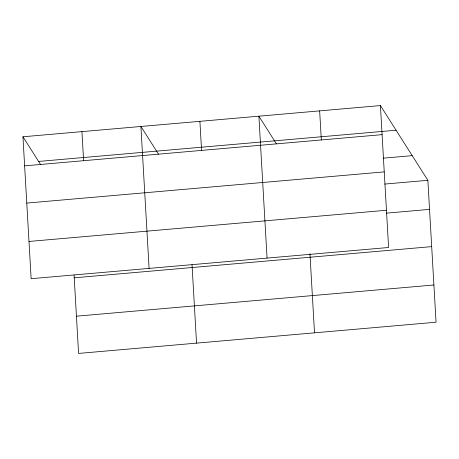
<?xml version="1.0" encoding="UTF-8"?>
<svg xmlns="http://www.w3.org/2000/svg" width="459" height="459" viewBox="0 0 459 459"><rect width="100%" height="100%" fill="white"/><g stroke="black" fill="none" stroke-linecap="round" stroke-linejoin="round"><path stroke-width="0.69" d="M380.419 105.576L388.601 247.493L31.132 278.693L22.95 136.776L380.419 105.576L427.868 180.307L436.05 322.224L78.581 353.424L74.06 275.004M38.608 161.436L396.077 130.236M24.625 165.848L382.095 134.648M383.236 158.171L412.211 155.647M26.771 203.085L384.246 171.884M384.762 184.07L427.868 180.307M28.986 241.451L386.455 210.256M386.438 213.142L429.544 209.379M74.22 277.815L431.689 246.621M76.435 316.188L433.904 284.987M276.456 143.868L258.882 116.184L267.063 258.101M158.493 154.167L140.913 126.477L149.1 268.395M22.95 136.776L40.53 164.46M319.648 110.877L321.329 139.949M309.945 253.712L314.513 332.832M199.9 121.331L201.576 150.403M192.023 264.711L196.544 343.131M81.931 131.624L83.607 160.696"/></g></svg>
